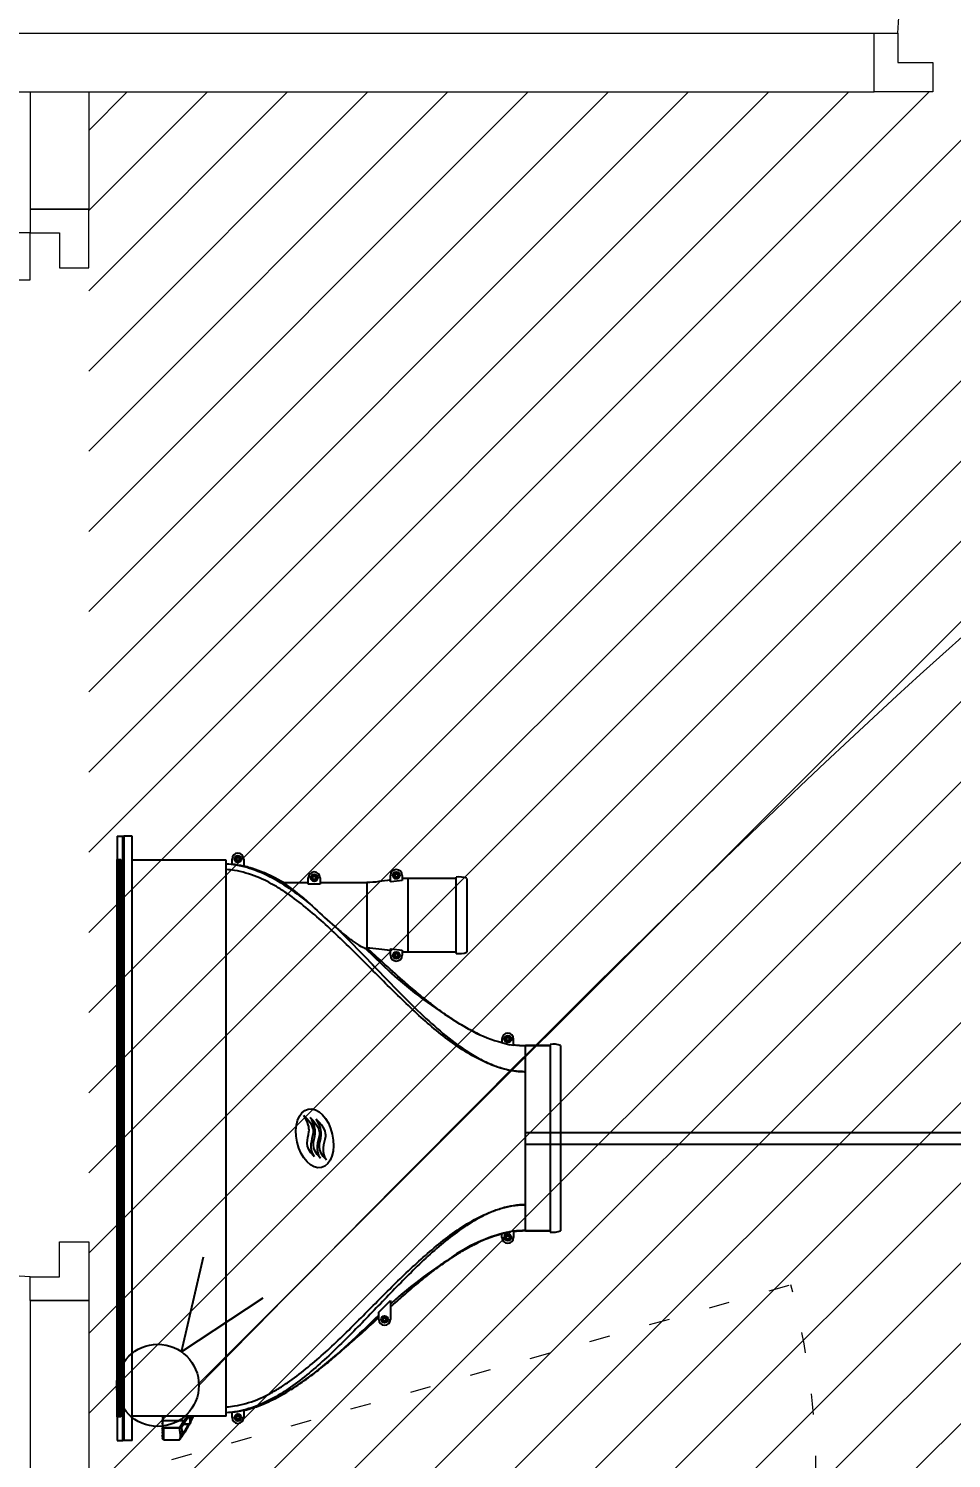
# Model space of a CAD drawing. Header units: centimetres. Extents: x 2666 to 9670, y 1889 to 5633.
# Drawn here: x 4202.9 to 4281.5, y 4512 to 4633.8 of the extents above; entities that cross this region are included whole.
import ezdxf

# ---------------------------------------------------------------- set-up
doc = ezdxf.new("R2010")
doc.units = ezdxf.units.CM
doc.header["$LTSCALE"] = 12.7
doc.linetypes.add('Style de ligne -18', pattern=[0.328084, 0.109361, -0.218723])
doc.linetypes.add('Style de ligne -5', pattern=[0.41656, 0.13885, -0.27771])
for name, color, linetype, lineweight in [('B Faux plafonds-1', 7, 'Continuous', 5), ('B Général', 7, 'Continuous', 5), ('C ANNOTATIONS-prestations', 7, 'Continuous', 5), ('prlm-ELEC-CFO', 1, 'Continuous', 25)]:
    doc.layers.add(name, color=color, linetype=linetype, lineweight=lineweight)
doc.layers.add('prlm-CHAUFF', color=4, linetype='Continuous')
doc.styles.add('Eurostile', font='')
doc.styles.get('Eurostile').set_extended_font_data('Eurostile')

# ---------------------------------------------------------------- blocks, each defined once
blk = doc.blocks.new('xi.VV')
at = {"layer": 'prlm-ELEC-CFO', "color": 0}
blk.add_lwpolyline([(6.95, 3.42), (0.01, -1.13), (1.91, 6.95)], dxfattribs=at)
blk.add_circle((-2, -4), 3.5, dxfattribs=at)
blk = doc.blocks.new('Groupe-12-1')
at = {"layer": 'B Général', "flags": 128}
for points in [[(-31.46, -5.77), (-31.46, -0.77), (-28.96, -0.77), (-28.96, -3.27), (-26.46, -3.27), (-26.46, -5.77)], [(26.04, -0.77), (26.04, -3.27), (-28.96, -3.27), (-28.96, -0.77)], [(28.54, -5.77), (28.54, -0.77), (26.04, -0.77), (26.04, -3.27), (23.54, -3.27), (23.54, -5.77)]]:
    blk.add_lwpolyline(points, close=True, dxfattribs=at)
blk = doc.blocks.new('TE')
at = {"layer": 'B Général', "color": 7, "linetype": 'Style de ligne -5', "lineweight": 5}
blk.add_line((-31.46, -0.77), (26.39, 15.56), dxfattribs=at)
at = {"layer": 'B Général', "flags": 128}
blk.add_lwpolyline([(28.54, -5.77), (28.54, -25.77), (-31.46, -25.77), (-31.46, -5.77)], close=True, dxfattribs=at)
at = {"layer": 'B Général', "color": 7, "flags": 128}
blk.add_lwpolyline([(15.79, -14.77), (15.79, -25.77), (-16.46, -25.77), (-16.46, -14.77)], close=True, dxfattribs=at)
at = {"layer": 'B Général', "color": 7, "linetype": 'Style de ligne -5', "lineweight": 5}
blk.add_arc((-34.54, -0.77), 63.08, 359.9968, 14.9984, dxfattribs=at)
at = {"layer": 'B Général', "color": 7}
blk.add_blockref('Groupe-12-1', (0, 0), dxfattribs=at)
at = {"layer": 'B Général', "insert": (-0.34, -16.07), "char_height": 7.059, "width": 32.25, "attachment_point": 2, "line_spacing_factor": 0.894142, "style": 'Eurostile'}
blk.add_mtext('TE ', dxfattribs=at)
at = {"layer": 'C ANNOTATIONS-prestations', "insert": (-0.34, -14.77), "char_height": 4.706, "width": 32.25, "attachment_point": 8, "line_spacing_factor": 0.894142, "style": 'Eurostile'}
blk.add_mtext('60x20', dxfattribs=at)

msp = doc.modelspace()

# ---------------------------------------------------------------- hatches: boundary and pattern name
at = {"layer": 'B Faux plafonds-1', "linetype": 'Continuous', "lineweight": 5, "true_color": 0xaaaaaa}
h = msp.add_hatch(dxfattribs=at)
h.set_pattern_fill('F_P__SOFFITE', color=253, style=0, pattern_type=2)
h.set_pattern_definition([(45, (0, 0.2205), (-3.5277778, 3.3072917), [])])
h.paths.add_polyline_path([(4208, 4475.44), (4208, 4390.44), (4273, 4390.44), (4273, 4300.44), (4401.96, 4300.44), (4401.96, 4628.44), (4208, 4628.44), (4208, 4510.43), (4277, 4510.43), (4277, 4475.44)])

# ---------------------------------------------------------------- linework, layer by layer
at = {"layer": 'B Général', "linetype": 'Style de ligne -18', "lineweight": 5}
for p, q in [((4276.96, 4633.44), (4277.69, 4644.27)), ((4203, 4527.44), (4192.17, 4528.16))]:
    msp.add_line(p, q, dxfattribs=at)
at = {"layer": 'B Général', "color": 7, "linetype": 'Continuous', "lineweight": 13}
for p, q in [((3856.95, 4633.44), (4274.96, 4633.44)), ((3856.95, 4628.44), (4274.96, 4628.44)), ((4203, 4628.44), (4203, 4618.44)), ((4208, 4628.44), (4208, 4618.44)), ((4203, 4525.44), (4203, 4485.44)), ((4208, 4525.44), (4208, 4485.44))]:
    msp.add_line(p, q, dxfattribs=at)
at = {"layer": 'B Général', "color": 7, "linetype": 'Continuous', "lineweight": 5}
for p, q in [((3856.95, 4633.44), (4274.96, 4633.44)), ((4274.96, 4628.44), (4274.96, 4633.44)), ((3856.95, 4628.44), (4203, 4628.44)), ((4203, 4628.44), (4203, 4618.44)), ((4208, 4628.44), (4274.96, 4628.44)), ((4208, 4628.44), (4208, 4618.44)), ((4203, 4618.44), (4208, 4618.44)), ((4203, 4618.44), (4203, 4616.44)), ((4208, 4618.44), (4203, 4618.44)), ((4208, 4613.44), (4208, 4618.44)), ((4203, 4616.44), (4205.5, 4616.44)), ((4205.5, 4616.44), (4205.5, 4613.44)), ((4205.5, 4613.44), (4208, 4613.44)), ((4203, 4525.44), (4203, 4485.44)), ((4203, 4525.44), (4208, 4525.44)), ((4208, 4525.44), (4208, 4485.44))]:
    msp.add_line(p, q, dxfattribs=at)
at = {"layer": 'B Général'}
for p, q in [((4203, 4616.44), (4120, 4616.44)), ((4203, 4612.44), (4203, 4616.44)), ((4120, 4612.44), (4203, 4612.44))]:
    msp.add_line(p, q, dxfattribs=at)
at = {"layer": 'B Général', "color": 7, "linetype": 'Continuous', "lineweight": 5, "flags": 128}
for points in [[(4274.96, 4633.44), (4276.96, 4633.44), (4276.96, 4630.94), (4279.96, 4630.94), (4279.96, 4628.44), (4274.96, 4628.44), (4274.96, 4628.44), (4274.96, 4628.44), (4274.96, 4632.72), (4274.96, 4632.72)], [(4203, 4525.44), (4203, 4527.44), (4205.5, 4527.44), (4205.5, 4530.44), (4208, 4530.44), (4208, 4525.44), (4208, 4525.44), (4208, 4525.44), (4203.71, 4525.44), (4203.71, 4525.44)]]:
    msp.add_lwpolyline(points, close=True, dxfattribs=at)
at = {"layer": 'prlm-CHAUFF', "ltscale": 50}
for p, q in [((4210.42, 4565.01), (4210.91, 4565.01)), ((4210.42, 4565.01), (4210.42, 4513.51)), ((4210.91, 4513.51), (4210.91, 4565.01)), ((4210.91, 4565.01), (4210.99, 4565.01)), ((4211.72, 4565.01), (4210.99, 4565.01)), ((4210.99, 4565.01), (4210.99, 4513.51)), ((4211.72, 4513.51), (4211.72, 4565.01)), ((4210.43, 4515.51), (4210.43, 4563.01)), ((4210.43, 4563.01), (4210.43, 4515.51)), ((4210.43, 4563.01), (4210.43, 4563.01)), ((4210.43, 4562.99), (4210.43, 4563.01)), ((4210.44, 4563.01), (4210.44, 4515.51)), ((4210.44, 4563.01), (4210.47, 4563.01)), ((4210.47, 4562.95), (4210.44, 4563.01)), ((4210.47, 4515.51), (4210.47, 4563.01)), ((4210.49, 4563.01), (4210.49, 4515.51)), ((4210.49, 4563.01), (4210.53, 4563.01)), ((4210.53, 4562.9), (4210.49, 4563.01)), ((4210.53, 4515.51), (4210.53, 4563.01)), ((4210.56, 4563.01), (4210.56, 4515.51)), ((4210.56, 4563.01), (4210.62, 4563.01)), ((4210.62, 4562.86), (4210.56, 4563.01)), ((4210.62, 4515.51), (4210.62, 4563.01)), ((4210.66, 4563.01), (4210.66, 4515.51)), ((4210.66, 4563.01), (4210.73, 4563.01)), ((4210.73, 4562.81), (4210.66, 4563.01)), ((4210.73, 4515.51), (4210.73, 4563.01)), ((4219.72, 4562.96), (4211.72, 4562.96)), ((4219.72, 4515.56), (4219.72, 4562.96)), ((4220.22, 4562.62), (4220.22, 4563.06)), ((4220.57, 4563.01), (4220.57, 4563.11)), ((4220.57, 4563.11), (4220.67, 4563.11)), ((4220.67, 4563.01), (4220.57, 4563.01)), ((4220.67, 4563.22), (4220.77, 4563.22)), ((4220.67, 4563.11), (4220.67, 4563.22)), ((4220.67, 4562.91), (4220.67, 4563.01)), ((4220.77, 4562.91), (4220.67, 4562.91)), ((4220.77, 4563.22), (4220.77, 4563.11)), ((4220.77, 4563.11), (4220.88, 4563.11)), ((4220.88, 4563.01), (4220.77, 4563.01)), ((4220.77, 4563.01), (4220.77, 4562.91)), ((4220.88, 4563.11), (4220.88, 4563.01)), ((4221.22, 4563.06), (4221.22, 4562.45)), ((4220.14, 4562.63), (4220.22, 4562.62)), ((4227.17, 4561.62), (4227.27, 4561.62)), ((4227.17, 4561.51), (4227.17, 4561.62)), ((4227.27, 4561.62), (4227.27, 4561.51)), ((4233.72, 4561.11), (4233.72, 4561.66)), ((4234.07, 4561.61), (4234.07, 4561.71)), ((4234.07, 4561.71), (4234.17, 4561.71)), ((4234.17, 4561.61), (4234.07, 4561.61)), ((4234.17, 4561.82), (4234.27, 4561.82)), ((4234.17, 4561.71), (4234.17, 4561.82)), ((4234.17, 4561.51), (4234.17, 4561.61)), ((4234.27, 4561.82), (4234.27, 4561.71)), ((4234.27, 4561.71), (4234.38, 4561.71)), ((4234.27, 4561.61), (4234.27, 4561.51)), ((4234.38, 4561.61), (4234.27, 4561.61)), ((4234.38, 4561.71), (4234.38, 4561.61)), ((4234.72, 4561.66), (4234.72, 4561.23)), ((4224.6, 4561.06), (4226.72, 4561.06)), ((4224.6, 4561.06), (4226.72, 4561.06)), ((4226.72, 4560.91), (4226.72, 4561.46)), ((4227.72, 4560.91), (4226.72, 4560.91)), ((4227.07, 4561.51), (4227.17, 4561.51)), ((4227.07, 4561.41), (4227.07, 4561.51)), ((4227.17, 4561.41), (4227.07, 4561.41)), ((4227.17, 4561.31), (4227.17, 4561.41)), ((4227.27, 4561.31), (4227.17, 4561.31)), ((4227.27, 4561.51), (4227.38, 4561.51)), ((4227.38, 4561.41), (4227.27, 4561.41)), ((4227.27, 4561.41), (4227.27, 4561.31)), ((4227.38, 4561.51), (4227.38, 4561.41)), ((4227.72, 4561.46), (4227.72, 4560.91)), ((4227.72, 4561.06), (4231.72, 4561.06)), ((4227.72, 4561.06), (4231.72, 4561.06)), ((4231.72, 4561.06), (4231.72, 4555.46)), ((4233.78, 4561.11), (4233.72, 4561.11)), ((4234.72, 4561.23), (4233.78, 4561.11)), ((4234.27, 4561.51), (4234.17, 4561.51)), ((4235.22, 4555.11), (4235.22, 4561.41)), ((4239.32, 4561.41), (4235.22, 4561.41)), ((4239.32, 4561.41), (4235.22, 4561.41)), ((4239.32, 4555.01), (4239.32, 4561.51)), ((4240.22, 4561.41), (4240.22, 4555.11)), ((4231.57, 4555.46), (4231.72, 4555.46)), ((4231.57, 4555.46), (4233.72, 4553.39)), ((4233.72, 4553.39), (4231.57, 4555.46)), ((4231.57, 4555.46), (4231.72, 4555.46)), ((4233.72, 4555.41), (4233.78, 4555.41)), ((4233.72, 4554.86), (4233.72, 4555.41)), ((4233.78, 4555.41), (4234.72, 4555.3)), ((4234.07, 4554.81), (4234.07, 4554.91)), ((4234.07, 4554.91), (4234.17, 4554.91)), ((4234.17, 4554.81), (4234.07, 4554.81)), ((4234.17, 4555.02), (4234.27, 4555.02)), ((4234.17, 4554.91), (4234.17, 4555.02)), ((4234.17, 4554.71), (4234.17, 4554.81)), ((4234.27, 4554.71), (4234.17, 4554.71)), ((4234.27, 4555.02), (4234.27, 4554.91)), ((4234.27, 4554.91), (4234.38, 4554.91)), ((4234.38, 4554.81), (4234.27, 4554.81)), ((4234.27, 4554.81), (4234.27, 4554.71)), ((4234.38, 4554.91), (4234.38, 4554.81)), ((4234.72, 4555.3), (4234.72, 4554.86)), ((4239.32, 4555.11), (4235.22, 4555.11)), ((4239.32, 4555.11), (4235.22, 4555.11)), ((4240.2, 4548.67), (4240.2, 4548.67)), ((4243.22, 4547.72), (4243.22, 4547.42)), ((4243.22, 4547.42), (4243.9, 4547.22)), ((4243.57, 4547.67), (4243.57, 4547.77)), ((4243.57, 4547.77), (4243.67, 4547.77)), ((4243.67, 4547.67), (4243.57, 4547.67)), ((4243.67, 4547.88), (4243.77, 4547.88)), ((4243.67, 4547.77), (4243.67, 4547.88)), ((4243.67, 4547.56), (4243.67, 4547.67)), ((4243.77, 4547.56), (4243.67, 4547.56)), ((4243.77, 4547.88), (4243.77, 4547.77)), ((4243.77, 4547.77), (4243.88, 4547.77)), ((4243.77, 4547.67), (4243.77, 4547.56)), ((4243.88, 4547.67), (4243.77, 4547.67)), ((4243.88, 4547.77), (4243.88, 4547.67)), ((4244.22, 4547.17), (4243.9, 4547.22)), ((4244.22, 4547.17), (4244.22, 4547.72)), ((4245.22, 4544.93), (4245.22, 4547.16)), ((4247.32, 4547.16), (4245.22, 4547.16)), ((4245.22, 4547.16), (4247.32, 4547.16)), ((4247.32, 4547.26), (4247.32, 4531.26)), ((4248.22, 4547.16), (4248.22, 4531.36)), ((4245.22, 4533.59), (4245.22, 4544.93)), ((4245.22, 4539.76), (4434.84, 4539.76)), ((4245.22, 4538.76), (4435.26, 4538.76)), ((4245.22, 4531.36), (4245.22, 4533.59)), ((4243.22, 4531.11), (4243.9, 4531.31)), ((4243.22, 4530.81), (4243.22, 4531.11)), ((4243.9, 4531.31), (4244.22, 4531.36)), ((4244.22, 4531.36), (4244.22, 4530.81)), ((4247.32, 4531.36), (4245.22, 4531.36)), ((4245.22, 4531.36), (4247.32, 4531.36)), ((4240.2, 4529.86), (4240.2, 4529.88)), ((4240.74, 4530.15), (4240.74, 4530.18)), ((4243.57, 4530.76), (4243.57, 4530.86)), ((4243.57, 4530.86), (4243.67, 4530.86)), ((4243.67, 4530.76), (4243.57, 4530.76)), ((4243.67, 4530.96), (4243.77, 4530.96)), ((4243.67, 4530.86), (4243.67, 4530.96)), ((4243.67, 4530.65), (4243.67, 4530.76)), ((4243.77, 4530.65), (4243.67, 4530.65)), ((4243.77, 4530.96), (4243.77, 4530.86)), ((4243.77, 4530.86), (4243.88, 4530.86)), ((4243.77, 4530.76), (4243.77, 4530.65)), ((4243.88, 4530.76), (4243.77, 4530.76)), ((4243.88, 4530.86), (4243.88, 4530.76)), ((4232.72, 4524.44), (4233.72, 4525.44)), ((4233.72, 4525.44), (4233.72, 4523.82)), ((4232.72, 4523.82), (4232.72, 4524.44)), ((4233.07, 4523.77), (4233.07, 4523.87)), ((4233.07, 4523.87), (4233.17, 4523.87)), ((4233.17, 4523.98), (4233.27, 4523.98)), ((4233.17, 4523.87), (4233.17, 4523.98)), ((4233.27, 4523.98), (4233.27, 4523.87)), ((4233.27, 4523.87), (4233.38, 4523.87)), ((4233.38, 4523.87), (4233.38, 4523.77)), ((4233.17, 4523.77), (4233.07, 4523.77)), ((4233.17, 4523.67), (4233.17, 4523.77)), ((4233.27, 4523.67), (4233.17, 4523.67)), ((4233.38, 4523.77), (4233.27, 4523.77)), ((4233.27, 4523.77), (4233.27, 4523.67)), ((4210.43, 4515.51), (4210.43, 4515.54)), ((4210.43, 4515.51), (4210.43, 4515.51)), ((4210.44, 4515.51), (4210.47, 4515.58)), ((4210.47, 4515.51), (4210.44, 4515.51)), ((4210.49, 4515.51), (4210.53, 4515.62)), ((4210.53, 4515.51), (4210.49, 4515.51)), ((4210.56, 4515.51), (4210.62, 4515.67)), ((4210.62, 4515.51), (4210.56, 4515.51)), ((4210.66, 4515.51), (4210.73, 4515.71)), ((4210.73, 4515.51), (4210.66, 4515.51)), ((4219.72, 4515.56), (4211.72, 4515.56)), ((4214.32, 4515.47), (4214.23, 4515.38)), ((4214.23, 4515.38), (4214.32, 4515.29)), ((4214.29, 4515.56), (4214.32, 4515.53)), ((4214.32, 4515.56), (4214.32, 4515.2)), ((4216.14, 4515.2), (4216.39, 4515.56)), ((4216.2, 4515.08), (4216.53, 4515.56)), ((4220.14, 4515.9), (4220.22, 4515.91)), ((4220.22, 4515.46), (4220.22, 4515.91)), ((4220.57, 4515.41), (4220.57, 4515.51)), ((4220.57, 4515.51), (4220.67, 4515.51)), ((4220.67, 4515.41), (4220.57, 4515.41)), ((4220.67, 4515.62), (4220.77, 4515.62)), ((4220.67, 4515.51), (4220.67, 4515.62)), ((4220.67, 4515.31), (4220.67, 4515.41)), ((4220.77, 4515.31), (4220.67, 4515.31)), ((4220.77, 4515.62), (4220.77, 4515.51)), ((4220.77, 4515.51), (4220.88, 4515.51)), ((4220.88, 4515.41), (4220.77, 4515.41)), ((4220.77, 4515.41), (4220.77, 4515.31)), ((4220.88, 4515.51), (4220.88, 4515.41)), ((4221.22, 4516.08), (4221.22, 4515.46)), ((4214.32, 4515.23), (4214.23, 4515.14)), ((4214.23, 4515.14), (4214.32, 4515.05)), ((4214.29, 4515.08), (4214.23, 4515.03)), ((4214.23, 4515.03), (4214.3, 4514.96)), ((4214.32, 4514.99), (4214.23, 4514.9)), ((4214.23, 4514.9), (4214.32, 4514.81)), ((4214.29, 4514.84), (4214.23, 4514.78)), ((4214.23, 4514.78), (4214.31, 4514.71)), ((4214.32, 4514.72), (4214.23, 4514.63)), ((4214.23, 4514.63), (4214.32, 4514.54)), ((4214.3, 4514.56), (4214.23, 4514.49)), ((4214.32, 4514.54), (4214.23, 4514.45)), ((4214.23, 4514.49), (4214.26, 4514.47)), ((4214.23, 4514.45), (4214.32, 4514.36)), ((4214.32, 4514.36), (4214.23, 4514.28)), ((4214.23, 4514.28), (4214.32, 4514.19)), ((4214.27, 4514.25), (4214.23, 4514.21)), ((4214.31, 4514.21), (4214.23, 4514.13)), ((4214.23, 4514.21), (4214.27, 4514.17)), ((4214.23, 4514.13), (4214.32, 4514.04)), ((4214.3, 4514.07), (4214.23, 4514.01)), ((4214.32, 4515.2), (4216.14, 4515.2)), ((4214.32, 4514.63), (4214.32, 4515.2)), ((4214.32, 4514.63), (4214.33, 4514.62)), ((4214.32, 4513.6), (4214.32, 4514.63)), ((4214.33, 4514.62), (4215.77, 4514.62)), ((4214.37, 4514.55), (4214.33, 4514.62)), ((4214.37, 4514.55), (4214.37, 4513.56)), ((4215.74, 4514.55), (4214.37, 4514.55)), ((4215.77, 4514.62), (4215.74, 4514.55)), ((4215.77, 4514.62), (4216.14, 4515.2)), ((4215.97, 4514.73), (4216.19, 4515.06)), ((4216.19, 4514.21), (4215.97, 4513.87)), ((4215.98, 4514.25), (4216.16, 4514.25)), ((4216.15, 4514.25), (4215.98, 4514.25)), ((4215.98, 4513.98), (4216.15, 4514.25)), ((4216.51, 4514.85), (4216.05, 4514.85)), ((4216.09, 4514.91), (4216.58, 4514.91)), ((4216.15, 4514.25), (4216.16, 4514.25)), ((4216.19, 4514.21), (4216.15, 4514.25)), ((4216.16, 4514.25), (4216.52, 4514.85)), ((4216.2, 4514.22), (4216.16, 4514.25)), ((4216.19, 4515.06), (4216.2, 4515.08)), ((4216.2, 4514.22), (4216.19, 4514.21)), ((4216.55, 4514.83), (4216.2, 4514.22)), ((4216.52, 4514.85), (4216.55, 4514.83)), ((4216.58, 4514.91), (4216.62, 4514.93)), ((4216.58, 4514.91), (4216.58, 4514.91)), ((4210.42, 4513.51), (4210.91, 4513.51)), ((4210.99, 4513.51), (4210.91, 4513.51)), ((4211.72, 4513.51), (4210.99, 4513.51)), ((4214.23, 4514.01), (4214.32, 4513.92)), ((4214.25, 4513.99), (4214.23, 4513.97)), ((4214.23, 4513.97), (4214.27, 4513.94)), ((4214.29, 4513.96), (4214.23, 4513.9)), ((4214.23, 4513.9), (4214.32, 4513.81)), ((4214.28, 4513.86), (4214.23, 4513.82)), ((4214.23, 4513.82), (4214.32, 4513.73)), ((4214.27, 4513.79), (4214.23, 4513.75)), ((4214.23, 4513.75), (4214.32, 4513.66)), ((4214.26, 4513.73), (4214.23, 4513.71)), ((4214.23, 4513.71), (4214.32, 4513.62)), ((4214.33, 4513.6), (4214.32, 4513.6)), ((4214.37, 4513.56), (4214.33, 4513.6)), ((4214.37, 4513.56), (4215.74, 4513.56))]:
    msp.add_line(p, q, dxfattribs=at)
for centre, radius in [((4220.72, 4563.06), 0.3), ((4220.72, 4563.06), 0.25), ((4227.22, 4561.46), 0.3), ((4227.22, 4561.46), 0.25), ((4234.22, 4561.66), 0.3), ((4234.22, 4561.66), 0.25), ((4234.22, 4554.86), 0.3), ((4234.22, 4554.86), 0.25), ((4243.72, 4547.72), 0.3), ((4243.72, 4547.72), 0.25), ((4243.72, 4530.81), 0.3), ((4243.72, 4530.81), 0.25), ((4233.22, 4523.82), 0.3), ((4233.22, 4523.82), 0.25), ((4220.72, 4515.46), 0.3), ((4220.72, 4515.46), 0.25)]:
    msp.add_circle(centre, radius, dxfattribs=at)
for centre, radius, start, end in [((4220.72, 4563.06), 0.5, 0, 180), ((4218.37, 4550.68), 12.12, 73.7263, 76.3852), ((4227.22, 4561.46), 0.5, 0, 180), ((4234.22, 4561.66), 0.5, 0, 180), ((4210.95, 4541.75), 23.65, 46.4099, 54.7501), ((4239.56, 4559.53), 2, 70.5755, 96.7441), ((4239.56, 4559.53), 2, 70.5755, 96.7441), ((4251.77, 4584.01), 35.1, 225.7111, 229.5265), ((4234.22, 4554.86), 0.5, 180, 0), ((4239.56, 4557), 2, 263.2559, 289.4245), ((4239.56, 4557), 2, 263.2559, 289.4245), ((4241.83, 4561.77), 11.66, 225.9701, 230.4245), ((4242.05, 4562.03), 11.99, 226.0326, 230.3619), ((4259.79, 4582.4), 39, 229.3887, 239.86), ((4259.79, 4582.4), 39, 229.3887, 239.8601), ((4249.89, 4566.18), 20.01, 241.0483, 242.7983), ((4249.89, 4566.18), 20.01, 241.0482, 242.7982), ((4246.19, 4558.78), 11.74, 242.3321, 255.441), ((4246.05, 4558.42), 11.35, 242.1374, 255.6929), ((4243.72, 4547.72), 0.5, 0, 180), ((4245.23, 4554.93), 7.77, 262.5456, 269.9423), ((4245.23, 4554.99), 7.82, 262.5763, 269.9264), ((4245.21, 4554.33), 7.17, 262.0923, 263.5448), ((4245.21, 4554.33), 7.17, 263.9053, 270.1157), ((4247.56, 4545.28), 2, 70.5755, 96.7441), ((4247.56, 4545.28), 2, 70.5755, 96.7441), ((4246.71, 4518.16), 13.43, 102.9954, 126.0824), ((4246.05, 4520.11), 11.35, 104.4106, 117.8626), ((4245.23, 4523.6), 7.77, 90.0577, 97.4544), ((4245.23, 4523.54), 7.82, 90.0736, 97.4237), ((4245.21, 4524.15), 7.25, 89.9215, 97.8382), ((4247.56, 4533.25), 2, 263.2559, 289.4245), ((4247.56, 4533.25), 2, 263.2559, 289.4245), ((4249.89, 4512.35), 20.01, 117.2018, 118.9518), ((4243.72, 4530.81), 0.5, 180, 0), ((4259.79, 4496.13), 39, 120.1399, 130.6113), ((4259.79, 4496.13), 39, 122.5506, 130.6113), ((4241.83, 4516.75), 11.66, 129.5755, 134.0299), ((4242.05, 4516.5), 11.99, 129.6381, 133.9674), ((4233.22, 4523.82), 0.5, 180, 0), ((4204.84, 4521.5), 13.43, 332.115, 333.7632), ((4204.49, 4521.62), 13.85, 331.9182, 334.0515), ((4220.72, 4515.46), 0.5, 180, 0), ((4216.83, 4514.54), 0.448, 124.6713, 135.4982), ((4217.18, 4514.51), 0.703, 143.033, 152.9325), ((4205.69, 4520.98), 12.5, 331.3177, 331.5903), ((4205.69, 4520.98), 12.5, 323.7494, 325.0637), ((4216.64, 4513.38), 0.836, 144.1326, 149.2425)]:
    msp.add_arc(centre, radius, start, end, dxfattribs=at)
msp.add_ellipse((4227.27, 4539.26), major_axis=(0.57, -2.49), ratio=0.600775, dxfattribs=at)
for points, knots in [([(4219.73, 4562.66), (4220, 4562.64), (4220.28, 4562.62), (4220.92, 4562.51), (4221.28, 4562.43), (4222.33, 4562.1), (4223.01, 4561.8), (4224.32, 4561.09), (4224.94, 4560.68), (4226.13, 4559.82), (4226.7, 4559.36), (4227.26, 4558.88)], [0.0331631, 0.0331631, 0.0331631, 0.0331631, 0.125, 0.125, 0.25, 0.25, 0.5, 0.5, 0.75, 0.75, 1, 1, 1, 1]), ([(4245.22, 4544.93), (4245.05, 4544.94), (4244.88, 4544.94), (4244.55, 4544.97), (4244.38, 4544.98), (4243.87, 4545.06), (4243.54, 4545.13), (4242.89, 4545.31), (4242.57, 4545.42), (4241.94, 4545.67), (4241.63, 4545.81), (4240.73, 4546.27), (4240.16, 4546.61), (4239.06, 4547.34), (4238.54, 4547.73), (4236.99, 4548.95), (4236.02, 4549.83), (4234.12, 4551.65), (4233.19, 4552.58), (4231.33, 4554.45), (4230.4, 4555.39), (4228.5, 4557.21), (4227.53, 4558.1), (4226, 4559.34), (4225.48, 4559.74), (4224.66, 4560.29), (4224.38, 4560.47), (4223.82, 4560.82), (4223.53, 4560.98), (4222.64, 4561.44), (4222.03, 4561.69), (4221.08, 4561.96), (4220.76, 4562.04), (4220.2, 4562.12), (4219.96, 4562.15), (4219.73, 4562.16)], [0, 0, 0, 0, 0.015625, 0.015625, 0.03125, 0.03125, 0.0625, 0.0625, 0.09375, 0.09375, 0.125, 0.125, 0.1875, 0.1875, 0.25, 0.25, 0.375, 0.375, 0.5, 0.5, 0.625, 0.625, 0.75, 0.75, 0.8125, 0.8125, 0.84375, 0.84375, 0.875, 0.875, 0.9375, 0.9375, 0.96875, 0.96875, 0.9907189, 0.9907189, 0.9907189, 0.9907189]), ([(4221.22, 4562.45), (4221.52, 4562.39), (4221.82, 4562.3), (4222.25, 4562.16), (4222.4, 4562.11), (4222.69, 4562), (4222.83, 4561.94), (4223.25, 4561.76), (4223.53, 4561.63), (4224.07, 4561.36), (4224.34, 4561.22), (4224.6, 4561.06)], [0, 0, 0, 0, 0.25, 0.25, 0.375, 0.375, 0.5, 0.5, 0.75, 0.75, 1, 1, 1, 1]), ([(4224.6, 4561.06), (4224.32, 4561.22), (4224.04, 4561.38), (4223.46, 4561.66), (4223.17, 4561.8), (4222.58, 4562.04), (4222.27, 4562.16), (4221.9, 4562.27), (4221.82, 4562.3), (4221.75, 4562.32)], [0, 0, 0, 0, 0.25, 0.25, 0.5, 0.5, 0.75, 0.75, 0.8062429, 0.8062429, 0.8062429, 0.8062429]), ([(4228.99, 4557.3), (4230.23, 4556.11), (4231.43, 4554.86), (4233.82, 4552.36), (4235.02, 4551.11), (4236.9, 4549.33), (4237.53, 4548.75), (4238.86, 4547.65), (4239.54, 4547.13), (4240.64, 4546.42), (4241.01, 4546.2), (4241.79, 4545.78), (4242.2, 4545.6), (4243.03, 4545.28), (4243.46, 4545.16), (4244.12, 4545.03), (4244.34, 4544.99), (4244.67, 4544.96), (4244.78, 4544.95), (4245, 4544.94), (4245.11, 4544.94), (4245.22, 4544.93)], [0, 0, 0, 0, 0.25, 0.25, 0.5, 0.5, 0.625, 0.625, 0.75, 0.75, 0.8125, 0.8125, 0.875, 0.875, 0.9375, 0.9375, 0.96875, 0.96875, 0.984375, 0.984375, 1, 1, 1, 1]), ([(4228.99, 4557.3), (4229.25, 4557.07), (4229.51, 4556.85), (4230.03, 4556.43), (4230.27, 4556.24), (4230.75, 4555.9), (4230.98, 4555.75), (4231.26, 4555.59), (4231.34, 4555.54), (4231.48, 4555.48), (4231.54, 4555.46), (4231.57, 4555.46)], [0, 0, 0, 0, 0.25, 0.25, 0.5, 0.5, 0.75, 0.75, 0.875, 0.875, 1, 1, 1, 1]), ([(4241.18, 4548.17), (4240.85, 4548.32), (4240.14, 4548.69), (4239.08, 4549.34), (4237.99, 4550.09), (4236.91, 4550.92), (4235.83, 4551.8), (4234.54, 4552.91), (4233.19, 4554.13), (4232.16, 4555.07), (4231.72, 4555.47)], [0.1568082, 0.1568082, 0.1568082, 0.1568082, 0.2305418, 0.3149874, 0.4025619, 0.4929385, 0.5856877, 0.6803551, 0.8317746, 0.9509578, 0.9509578, 0.9509578, 0.9509578]), ([(4226.35, 4541.2), (4227.07, 4540.48), (4227.17, 4540.1), (4227.12, 4539.71), (4227.06, 4539.1), (4226.66, 4538.45), (4227.23, 4537.72)], [0, 0, 0, 0, 0.389075, 0.389075, 0.389075, 1, 1, 1, 1]), ([(4227.4, 4540.89), (4228.12, 4540.17), (4228.21, 4539.79), (4228.17, 4539.4), (4228.1, 4538.79), (4227.7, 4538.14), (4228.28, 4537.41)], [0, 0, 0, 0, 0.389075, 0.389075, 0.389075, 1, 1, 1, 1]), ([(4245.22, 4533.59), (4245.05, 4533.59), (4244.88, 4533.59), (4244.54, 4533.56), (4244.37, 4533.54), (4243.86, 4533.46), (4243.53, 4533.38), (4242.87, 4533.18), (4242.55, 4533.07), (4241.92, 4532.8), (4241.61, 4532.65), (4240.71, 4532.16), (4240.15, 4531.8), (4239.06, 4531.03), (4238.54, 4530.62), (4237.02, 4529.34), (4236.06, 4528.42), (4234.18, 4526.54), (4233.26, 4525.58), (4231.42, 4523.66), (4230.49, 4522.7), (4228.59, 4520.83), (4227.62, 4519.93), (4226.08, 4518.67), (4225.55, 4518.27), (4224.73, 4517.71), (4224.45, 4517.53), (4223.87, 4517.19), (4223.58, 4517.03), (4222.68, 4516.57), (4222.06, 4516.32), (4221.1, 4516.06), (4220.77, 4515.99), (4220.2, 4515.9), (4219.97, 4515.88), (4219.73, 4515.87)], [0, 0, 0, 0, 0.015625, 0.015625, 0.03125, 0.03125, 0.0625, 0.0625, 0.09375, 0.09375, 0.125, 0.125, 0.1875, 0.1875, 0.25, 0.25, 0.375, 0.375, 0.5, 0.5, 0.625, 0.625, 0.75, 0.75, 0.8125, 0.8125, 0.84375, 0.84375, 0.875, 0.875, 0.9375, 0.9375, 0.96875, 0.96875, 0.9908046, 0.9908046, 0.9908046, 0.9908046]), ([(4219.73, 4516.37), (4219.96, 4516.38), (4220.2, 4516.41), (4220.76, 4516.49), (4221.08, 4516.56), (4222.03, 4516.84), (4222.64, 4517.09), (4223.53, 4517.55), (4223.82, 4517.71), (4224.39, 4518.05), (4224.66, 4518.23), (4225.48, 4518.79), (4226, 4519.19), (4227.53, 4520.42), (4228.5, 4521.31), (4230.4, 4523.14), (4231.33, 4524.08), (4233.19, 4525.95), (4234.12, 4526.88), (4236.02, 4528.69), (4237, 4529.57), (4238.54, 4530.8), (4239.06, 4531.19), (4240.16, 4531.92), (4240.73, 4532.26), (4241.63, 4532.71), (4241.94, 4532.85), (4242.57, 4533.1), (4242.89, 4533.21), (4243.54, 4533.4), (4243.87, 4533.47), (4244.38, 4533.54), (4244.55, 4533.56), (4244.89, 4533.59), (4245.06, 4533.59), (4245.22, 4533.59)], [0.0092808, 0.0092808, 0.0092808, 0.0092808, 0.03125, 0.03125, 0.0625, 0.0625, 0.125, 0.125, 0.15625, 0.15625, 0.1875, 0.1875, 0.25, 0.25, 0.375, 0.375, 0.5, 0.5, 0.625, 0.625, 0.75, 0.75, 0.8125, 0.8125, 0.875, 0.875, 0.90625, 0.90625, 0.9375, 0.9375, 0.96875, 0.96875, 0.984375, 0.984375, 1, 1, 1, 1]), ([(4233.72, 4524.88), (4234.08, 4525.2), (4234.87, 4525.9), (4236.08, 4526.94), (4237.26, 4527.89), (4238.34, 4528.68), (4239.31, 4529.34), (4240.25, 4529.89), (4240.87, 4530.21), (4241.16, 4530.35)], [0.5730592, 0.5730592, 0.5730592, 0.5730592, 0.626259, 0.6884084, 0.7489718, 0.7930827, 0.8358988, 0.8773199, 0.9123747, 0.9123747, 0.9123747, 0.9123747]), ([(4221.22, 4516.07), (4221.51, 4516.14), (4221.8, 4516.22), (4222.36, 4516.4), (4222.65, 4516.51), (4223.47, 4516.85), (4224, 4517.12), (4225.02, 4517.7), (4225.52, 4518.02), (4226.5, 4518.69), (4226.98, 4519.05), (4228.37, 4520.15), (4229.27, 4520.93), (4231.01, 4522.53), (4231.87, 4523.35), (4232.72, 4524.17)], [0, 0, 0, 0, 0.0625, 0.0625, 0.125, 0.125, 0.25, 0.25, 0.375, 0.375, 0.5, 0.5, 0.75, 0.75, 1, 1, 1, 1]), ([(4225.27, 4517.86), (4225.43, 4517.97), (4225.93, 4518.29), (4226.74, 4518.86), (4227.71, 4519.6), (4228.68, 4520.39), (4229.76, 4521.31), (4230.95, 4522.36), (4231.97, 4523.29), (4232.56, 4523.83), (4232.72, 4523.98)], [0.1694223, 0.1694223, 0.1694223, 0.1694223, 0.1906001, 0.2339285, 0.2787061, 0.3247019, 0.3716424, 0.4351709, 0.4991397, 0.523565, 0.523565, 0.523565, 0.523565]), ([(4216.58, 4514.91), (4216.58, 4514.91), (4216.59, 4514.92), (4216.59, 4514.92), (4216.6, 4514.93), (4216.61, 4514.94), (4216.61, 4514.95), (4216.62, 4514.96), (4216.62, 4514.97), (4216.63, 4514.99), (4216.63, 4515), (4216.64, 4515.01), (4216.64, 4515.03), (4216.64, 4515.05), (4216.64, 4515.06), (4216.65, 4515.08), (4216.65, 4515.1), (4216.65, 4515.12), (4216.65, 4515.14), (4216.65, 4515.17), (4216.64, 4515.22), (4216.64, 4515.26), (4216.63, 4515.31), (4216.63, 4515.36), (4216.62, 4515.42), (4216.61, 4515.47), (4216.6, 4515.52), (4216.59, 4515.55), (4216.59, 4515.56)], [0, 0, 0, 0, 0.0300773, 0.0600539, 0.0899314, 0.1197114, 0.1493956, 0.1789856, 0.2084831, 0.2378898, 0.2672073, 0.2964374, 0.3255817, 0.3546421, 0.3836203, 0.4125181, 0.4413372, 0.4700795, 0.4987468, 0.5532579, 0.6080368, 0.6630958, 0.7184471, 0.7741027, 0.8300742, 0.8863734, 0.9430116, 0.9677174, 0.9677174, 0.9677174, 0.9677174]), ([(4216.63, 4515.56), (4216.63, 4515.56), (4216.63, 4515.54), (4216.64, 4515.52), (4216.65, 4515.49), (4216.65, 4515.46), (4216.66, 4515.43), (4216.66, 4515.4), (4216.67, 4515.37), (4216.67, 4515.35), (4216.67, 4515.32), (4216.68, 4515.29), (4216.68, 4515.27), (4216.68, 4515.25), (4216.68, 4515.22), (4216.69, 4515.2), (4216.69, 4515.18), (4216.69, 4515.15), (4216.69, 4515.12), (4216.68, 4515.09), (4216.68, 4515.06), (4216.67, 4515.03), (4216.67, 4515), (4216.66, 4514.98), (4216.65, 4514.96), (4216.63, 4514.94), (4216.62, 4514.94), (4216.62, 4514.93)], [0.053874, 0.053874, 0.053874, 0.053874, 0.0607104, 0.0907643, 0.1206402, 0.1503557, 0.1799287, 0.2093776, 0.238721, 0.2679778, 0.2971672, 0.3263086, 0.3554219, 0.3845269, 0.4136437, 0.4427926, 0.4719939, 0.5012681, 0.5562327, 0.6110034, 0.6657154, 0.7205017, 0.7754929, 0.8308166, 0.8865967, 0.9429527, 1, 1, 1, 1]), ([(4216.68, 4515.03), (4216.68, 4515.03), (4216.69, 4515.04), (4216.69, 4515.05), (4216.69, 4515.06), (4216.7, 4515.07), (4216.7, 4515.09), (4216.71, 4515.1), (4216.71, 4515.12), (4216.71, 4515.13), (4216.71, 4515.15), (4216.71, 4515.17), (4216.71, 4515.19), (4216.71, 4515.21), (4216.71, 4515.24), (4216.71, 4515.29), (4216.71, 4515.33), (4216.7, 4515.38), (4216.69, 4515.43), (4216.69, 4515.48), (4216.68, 4515.52), (4216.67, 4515.55), (4216.67, 4515.56)], [0.1059402, 0.1059402, 0.1059402, 0.1059402, 0.1359504, 0.1694868, 0.202886, 0.2361704, 0.2693627, 0.3024859, 0.3355633, 0.3686184, 0.401675, 0.434757, 0.4678887, 0.5010941, 0.5629781, 0.6246926, 0.6863942, 0.7482374, 0.8103737, 0.8729511, 0.9361135, 0.9654522, 0.9654522, 0.9654522, 0.9654522]), ([(4215.74, 4513.56), (4215.77, 4513.58), (4215.79, 4513.61), (4215.82, 4513.72), (4215.82, 4513.78), (4215.82, 4513.91), (4215.82, 4513.96), (4215.82, 4514.05), (4215.81, 4514.11), (4215.79, 4514.28), (4215.77, 4514.41), (4215.74, 4514.55)], [0, 0, 0, 0, 0.25, 0.25, 0.5, 0.5, 0.625, 0.625, 0.75, 0.75, 1, 1, 1, 1]), ([(4215.93, 4514.61), (4215.93, 4514.62), (4215.93, 4514.62), (4215.93, 4514.62), (4215.93, 4514.63), (4215.93, 4514.64), (4215.93, 4514.64), (4215.93, 4514.65), (4215.93, 4514.66), (4215.94, 4514.67), (4215.94, 4514.69), (4215.95, 4514.71), (4215.96, 4514.72), (4215.97, 4514.73)], [0, 0, 0, 0, 0.061789, 0.122374, 0.182441, 0.242697, 0.303842, 0.366548, 0.43144, 0.49908, 0.668346, 0.832646, 1, 1, 1, 1]), ([(4215.93, 4513.82), (4215.94, 4513.82), (4215.94, 4513.83), (4215.95, 4513.84), (4215.95, 4513.85), (4215.96, 4513.86), (4215.96, 4513.88), (4215.97, 4513.89), (4215.97, 4513.91), (4215.97, 4513.92), (4215.98, 4513.94), (4215.98, 4513.96), (4215.98, 4513.98), (4215.98, 4514), (4215.99, 4514.02), (4215.99, 4514.04), (4215.99, 4514.06), (4215.99, 4514.09), (4215.99, 4514.13), (4215.98, 4514.18), (4215.98, 4514.23), (4215.98, 4514.29), (4215.97, 4514.35), (4215.96, 4514.41), (4215.95, 4514.48), (4215.94, 4514.54), (4215.93, 4514.59), (4215.93, 4514.61)], [0.0304712, 0.0304712, 0.0304712, 0.0304712, 0.0599457, 0.0897682, 0.1195016, 0.1491541, 0.1787343, 0.2082505, 0.2377114, 0.2671256, 0.2965018, 0.3258487, 0.355175, 0.3844897, 0.4138015, 0.4431194, 0.4724522, 0.5018089, 0.5568669, 0.611863, 0.6668562, 0.7219052, 0.7770682, 0.8324028, 0.8879658, 0.9438132, 1, 1, 1, 1])]:
    msp.add_open_spline(points, degree=3, knots=knots, dxfattribs=at)
for points in [[(4221.22, 4562.45), (4220.89, 4562.53), (4220.56, 4562.58), (4220.22, 4562.62)], [(4233.72, 4561.28), (4233.06, 4561.18), (4232.39, 4561.06), (4231.72, 4561.06)], [(4233.72, 4561.28), (4233.06, 4561.18), (4232.39, 4561.06), (4231.72, 4561.06)], [(4235.22, 4561.41), (4235.06, 4561.41), (4234.89, 4561.41), (4234.72, 4561.39)], [(4235.22, 4561.41), (4235.06, 4561.41), (4234.89, 4561.41), (4234.72, 4561.39)], [(4233.72, 4555.25), (4233.06, 4555.35), (4232.39, 4555.46), (4231.72, 4555.46)], [(4233.72, 4555.25), (4233.06, 4555.35), (4232.39, 4555.46), (4231.72, 4555.46)], [(4235.22, 4555.11), (4235.06, 4555.11), (4234.89, 4555.12), (4234.72, 4555.13)], [(4235.22, 4555.11), (4235.06, 4555.11), (4234.89, 4555.12), (4234.72, 4555.13)], [(4226.77, 4539.81), (4226.81, 4540.2), (4226.71, 4540.58), (4226.35, 4541.2)], [(4226.89, 4541.04), (4227.6, 4540.32), (4227.7, 4539.95), (4227.66, 4539.56)], [(4227.3, 4539.65), (4227.34, 4540.05), (4227.25, 4540.42), (4226.89, 4541.04)], [(4227.81, 4539.5), (4227.85, 4539.89), (4227.76, 4540.27), (4227.4, 4540.89)], [(4227.23, 4537.72), (4226.3, 4538.54), (4226.7, 4539.19), (4226.77, 4539.81)], [(4227.77, 4537.56), (4226.83, 4538.39), (4227.24, 4539.04), (4227.3, 4539.65)], [(4227.66, 4539.56), (4227.59, 4538.94), (4227.19, 4538.3), (4227.77, 4537.56)], [(4228.28, 4537.41), (4227.34, 4538.23), (4227.75, 4538.88), (4227.81, 4539.5)], [(4220.22, 4515.91), (4220.56, 4515.94), (4220.89, 4516), (4221.22, 4516.08)]]:
    msp.add_open_spline(points, degree=3, dxfattribs=at)
at = {"layer": 'prlm-ELEC-CFO', "lineweight": 13}
msp.add_spline([(4217.39, 4518.2), (4315.13, 4592.84), (4309.89, 4575.71)], degree=3, dxfattribs=at)

# ---------------------------------------------------------------- block references
at = {"layer": 'B Général', "color": 7}
msp.add_blockref('TE', (4241.45, 4511.21), dxfattribs=at)
at = {"layer": 'prlm-ELEC-CFO'}
msp.add_blockref('xi.VV', (4215.89, 4522.2), dxfattribs=at)

doc.saveas('drawing.dxf')
